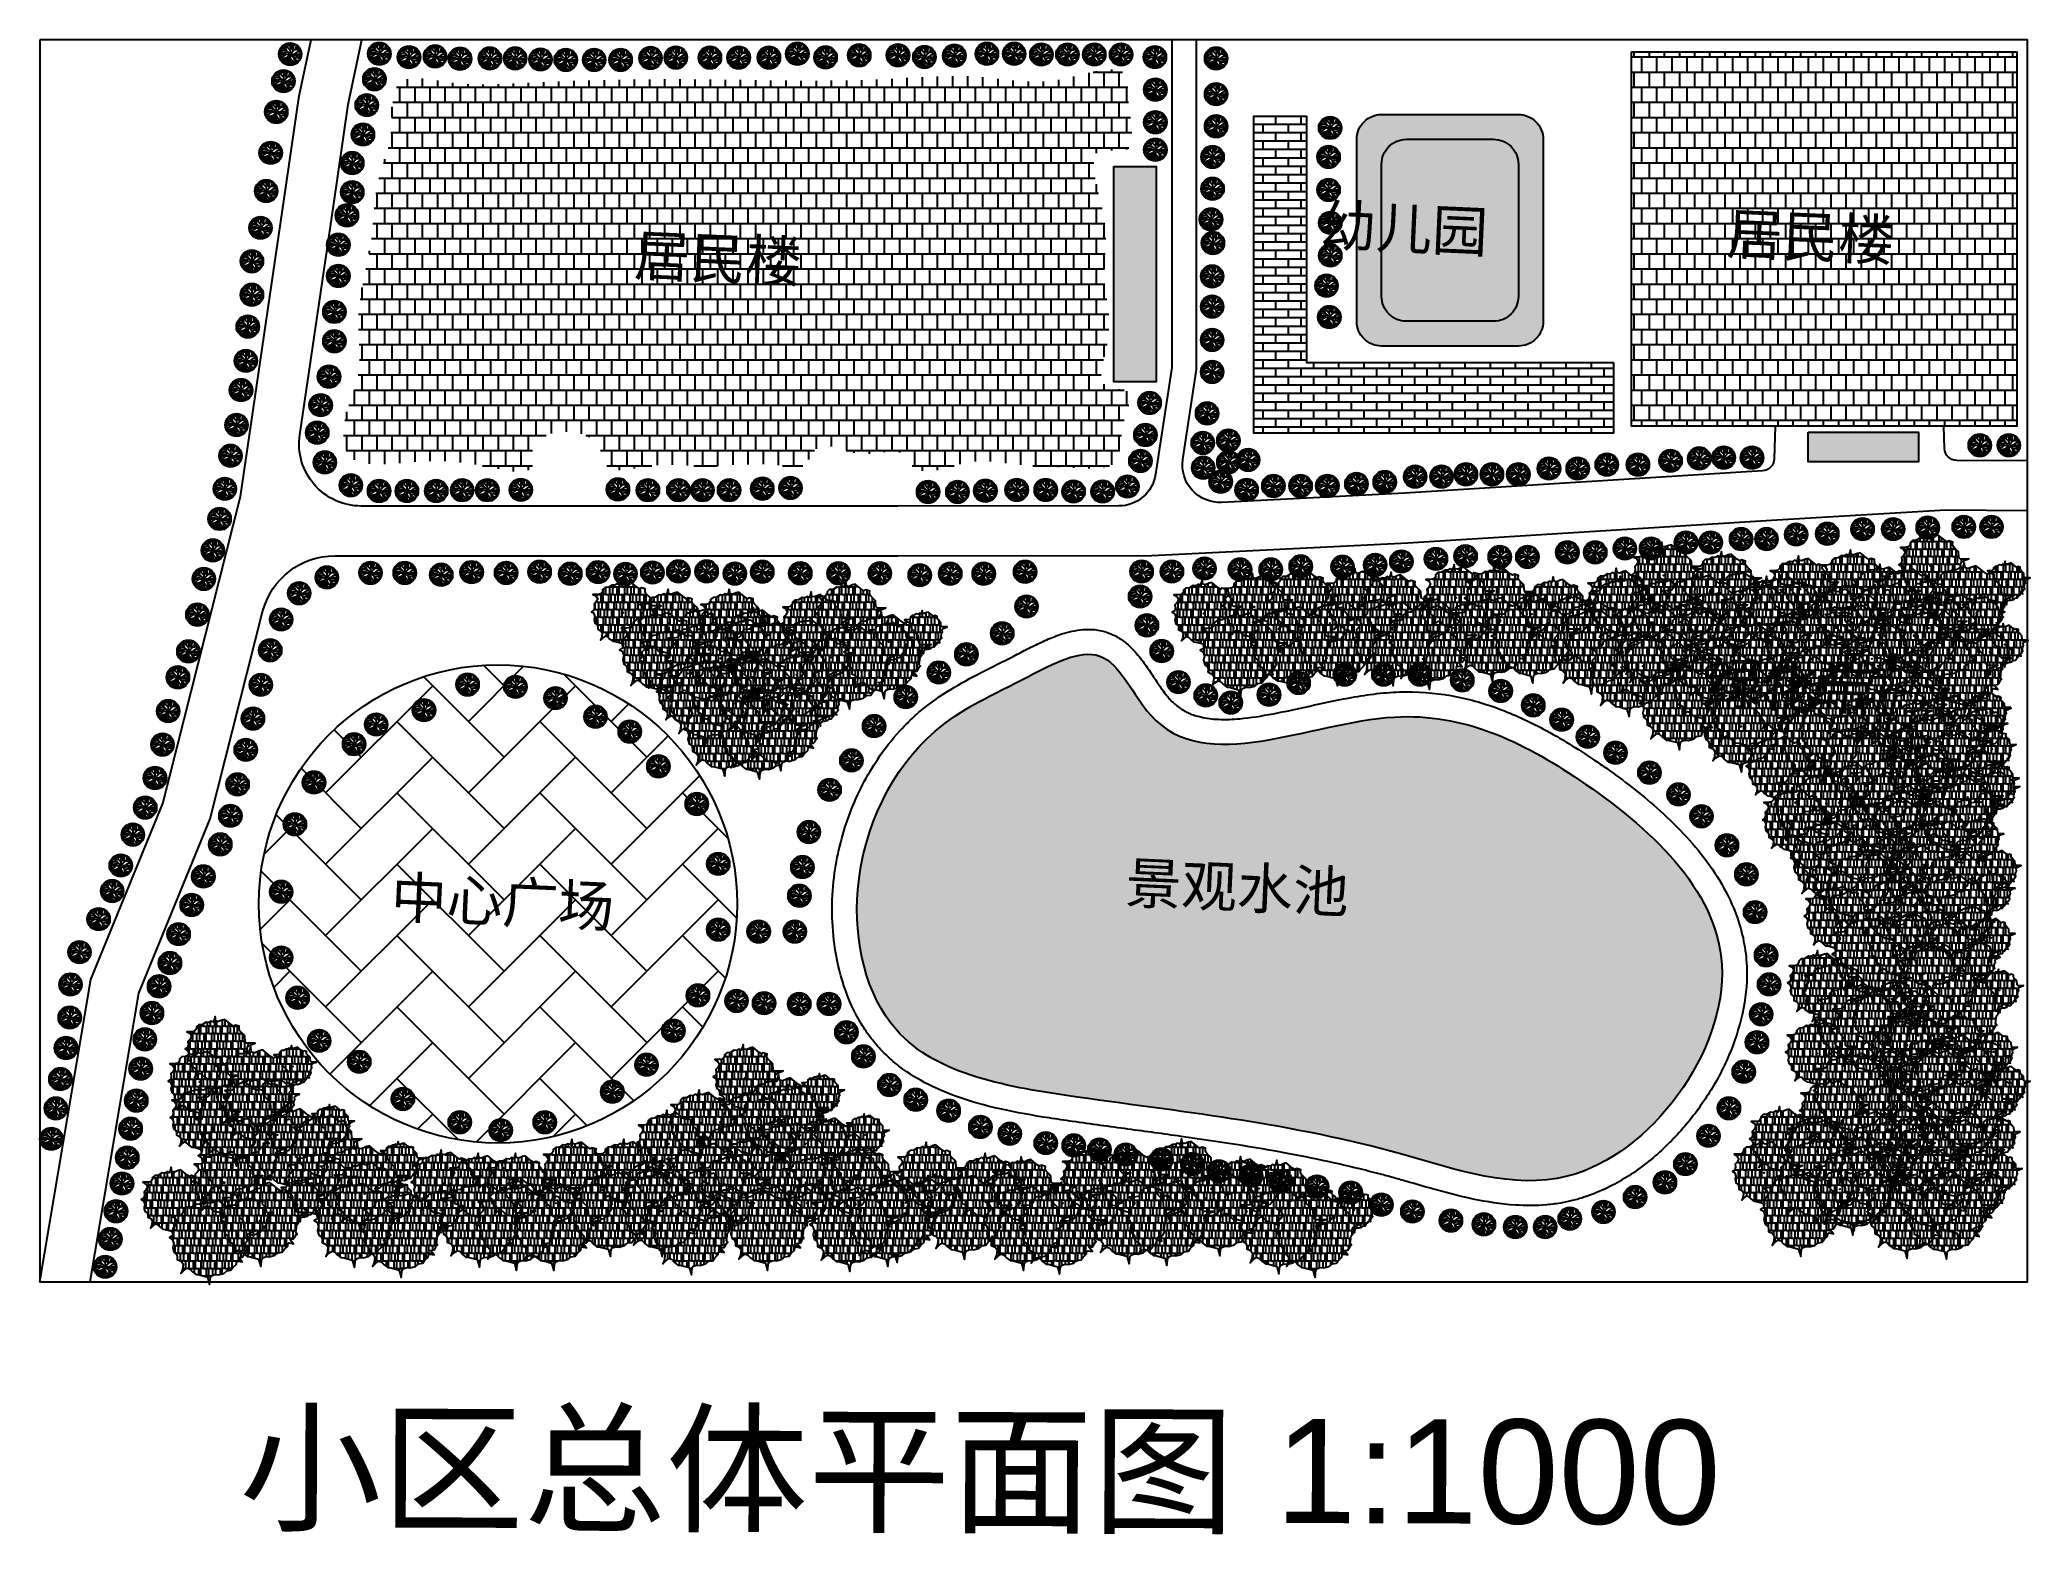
# Model space of a CAD drawing. Header units: millimetres. Extents: x 747 to 80860, y -7654 to 52504.
import ezdxf

# ---------------------------------------------------------------- set-up
doc = ezdxf.new("R2010")
doc.units = ezdxf.units.MM
for name, color, linetype in [('中心广场', 8, 'Continuous'), ('停车区域', 252, 'Continuous'), ('居民楼', 161, 'Continuous'), ('幼儿园', 191, 'Continuous'), ('文字标注', 51, 'Continuous'), ('景观湖', 131, 'Continuous'), ('树木', 80, 'Continuous'), ('道路', 150, 'Continuous')]:
    doc.layers.add(name, color=color, linetype=linetype)
doc.styles.get("Standard").update_dxf_attribs({"font": 'arial.ttf'})

# ---------------------------------------------------------------- blocks, each defined once
blk = doc.blocks.new('树 - 落叶树 (平面)')
for p, q in [((-59.7219, 2.8025), (-12.0106, 12.0565)), ((-32.2571, 20.6333), (-59.1937, 9.348)), ((-58.6656, 12.7336), (-35.9543, 7.5424)), ((-57.081, 17.9248), (-47.0458, 14.7649)), ((-56.0247, 20.859), (-20.8134, 20.859)), ((-54.7923, 24.4702), (-47.75, 21.0847)), ((-54.6162, -24.7335), (-20.2853, 0.0941)), ((-53.2078, 27.4044), (-40.1797, 20.859)), ((-49.8627, 32.8214), (-32.7853, 32.8214)), ((-45.8134, 38.2383), (-40.5318, 33.0471)), ((-43.8768, 36.4326), (-44.405, 40.2696)), ((42, 42), (-42, -42)), ((42, -42), (-42, 42)), ((-40.1797, 44.558), (-36.4825, 43.2038)), ((-37.0107, 47.0408), (-35.25, 35.5298)), ((-32.6092, 50.4264), (-23.2782, 23.5674)), ((-31.2008, 51.1035), (-0.2149, 20.1818)), ((-26.4472, 46.5894), (-26.2712, 53.8116)), ((-22.0458, 42.0753), (-16.5881, 57.6486)), ((-21.1656, 55.8436), (-0.0388, 45.0094)), ((-12.5388, 54.9406), (-7.9613, 59.4546)), ((-12.3627, 32.1443), (-12.5388, 58.7776)), ((-5.3205, 59.6806), (16.5105, 16.7963)), ((2.426, 54.9406), (-1.4472, 59.9056)), ((0, 59.9996), (0, -60)), ((0.4894, 48.6208), (3.6584, 59.6806)), ((18.2711, 35.5298), (5.419, 59.6806)), ((9.8203, 51.5549), (12.8133, 58.5516)), ((19.6795, 19.5047), (16.3344, 57.6486)), ((17.0387, 51.1035), (23.2006, 55.1666)), ((17.7429, 43.6552), (25.4894, 54.2636)), ((54.3626, 25.3731), (20.9119, 0.3198)), ((23.3767, 23.3417), (53.3063, 27.4044)), ((29.3626, -6.6771), (59.4682, 7.091)), ((31.6513, 50.8778), (30.2429, 30.5643)), ((31.1232, 42.5267), (35.8767, 48.1693)), ((36.2288, 25.1474), (48.9049, 35.0784)), ((37.1091, 37.1098), (46.6161, 37.5612)), ((38.5175, 13.4107), (58.2359, 13.6364)), ((-60, 0), (60, 0)), ((-59.7219, -4.8714), (-54.2641, -6.6771)), ((-45.2853, -0.1316), (-59.0177, -10.0627)), ((-58.4895, -12.3197), (-36.4825, -11.6426)), ((-57.081, -18.4138), (-45.2853, -17.9624)), ((-52.6797, -18.188), (-55.4966, -22.0251)), ((-53.2078, -27.442), (-16.7641, -16.6081)), ((-38.9472, -29.0219), (-51.4472, -30.6018)), ((-47.2219, -19.3166), (-50.2148, -26.3135)), ((-46.5177, -30.1504), (-49.5106, -33.536)), ((-32.4331, -32.4075), (-48.1021, -35.5674)), ((-43.7008, -34.6645), (-46.6937, -37.373)), ((-35.9543, -22.4765), (-44.0529, -40.5329)), ((-24.6867, -37.8244), (-38.7712, -45.7241)), ((-26.2712, -43.9185), (-34.7219, -48.6583)), ((-19.9331, -20.2194), (-28.5599, -52.721)), ((-14.6515, -36.2445), (-27.6797, -52.9467)), ((-14.6515, -47.3041), (-25.0388, -54.3009)), ((-21.5177, -45.4984), (-19.9331, -56.1065)), ((-14.8275, -15.0282), (-14.6515, -57.6865)), ((-14.6515, -32.1818), (-3.912, -59.4922)), ((-8.4895, -47.5298), (-11.4825, -58.5893)), ((-10.074, -10.0627), (-2.5036, -59.7178)), ((-6.3768, -52.721), (-9.3698, -58.815)), ((-6.2008, -36.2445), (17.919, -57.0094)), ((-0.0388, -19.0909), (25.8415, -53.8495)), ((8.4119, -53.1724), (3.8344, -59.4922)), ((5.9471, -46.6269), (10.5246, -58.5893)), ((9.2922, -9.1598), (59.6443, -2.8401)), ((18.6232, -18.6394), (26.7218, -53.3981)), ((18.7992, -18.6394), (57.3556, -17.2853)), ((22.8485, -36.4702), (35.3485, -48.4326)), ((24.7852, -44.8213), (23.0246, -54.978)), ((26.3697, -18.4138), (58.9401, -9.8369)), ((30.419, -30.1504), (32.3556, -50.0125)), ((31.4753, -31.279), (49.6091, -33.3103)), ((38.1654, -18.188), (52.426, -29.0219)), ((41.5105, -32.6332), (46.088, -38.0501)), ((45.9119, -24.0564), (55.595, -22.2508))]:
    blk.add_line(p, q)
blk.add_circle((0, 0), 60)
blk = doc.blocks.new('树丛或灌木丛 - (平面)')
for points in [[(-10.993, 56.487), (-9.228, 58.426), (-10.144, 63.512), (-8.923, 67.033), (-3.43, 69.772), (2.673, 72.119), (-2.82, 71.728), (-10.449, 71.728), (-13.195, 74.075), (-13.806, 83.073), (-16.857, 86.594), (-22.045, 92.071), (-22.961, 94.81), (-22.656, 98.722), (-28.759, 100.678), (-31.811, 99.113), (-35.472, 101.461), (-45.543, 109.676), (-49.815, 108.503), (-55.308, 106.155), (-59.58, 106.938), (-60.801, 113.98), (-63.242, 104.982), (-67.209, 106.938), (-70.872, 104.59), (-74.839, 104.982), (-80.637, 101.461), (-86.435, 101.069), (-90.402, 97.548), (-90.402, 94.419), (-93.454, 90.898), (-98.947, 90.115), (-105.66, 90.115), (-101.083, 87.768), (-98.031, 82.682), (-100.778, 77.596), (-103.829, 74.466), (-103.219, 69.772), (-104.134, 65.077), (-108.102, 62.73), (-104.439, 60.774), (-102.609, 55.297), (-103.829, 50.211), (-102.303, 44.342), (-98.947, 41.995), (-98.031, 38.865), (-98.031, 34.953), (-93.148, 32.606), (-90.707, 29.476), (-91.317, 22.434), (-93.454, 17.348), (-89.487, 21.26), (-85.519, 23.999), (-82.468, 23.216), (-78.806, 19.304), (-74.228, 15.783), (-69.956, 15.392), (-59.886, 12.653), (-58.254, 7.074)], [(59.448, 5.262), (60.936, 4.858), (62.652, -1.011), (63.415, 4.858), (64.178, 5.836), (66.848, 6.814), (69.709, 6.569), (73.905, 7.792), (76.385, 9.748), (79.627, 10.237), (81.153, 12.438), (84.014, 15.127), (84.205, 17.084), (85.158, 17.573), (88.591, 16.839), (85.73, 20.262), (88.591, 20.751), (89.545, 21.974), (90.689, 24.174), (91.452, 24.663), (90.499, 25.886), (91.261, 31.999), (92.596, 33.466), (92.024, 36.645), (92.787, 38.845), (96.22, 40.557), (100.035, 42.024), (96.602, 41.779), (91.834, 41.779), (90.117, 43.246), (89.736, 48.871), (87.828, 51.071), (84.586, 54.494), (84.014, 56.206), (84.205, 58.651), (80.39, 59.873), (78.483, 58.895), (76.194, 60.362), (69.9, 65.497), (67.23, 64.764), (63.797, 63.297), (61.126, 63.786), (60.364, 68.187), (58.838, 62.563), (56.358, 63.786), (54.07, 62.319), (51.59, 62.563), (47.966, 60.362), (44.343, 60.118), (41.863, 57.917), (41.863, 55.961), (39.956, 53.761), (36.523, 53.272), (32.327, 53.272), (35.187, 51.805), (36.641, 49.381)]]:
    blk.add_lwpolyline(points)
for points in [[(-4.577, 66.508), (-7.629, 55.261), (-12.588, 57.706), (-17.166, 54.772), (-22.125, 55.261), (-29.372, 50.86), (-36.62, 50.371), (-41.579, 45.969), (-41.579, 42.057), (-45.393, 37.656), (-52.259, 36.678), (-60.651, 36.678), (-54.93, 33.743), (-51.115, 27.386), (-54.548, 21.029), (-58.363, 17.116), (-57.6, 11.248), (-58.744, 5.38), (-63.703, 2.446), (-59.126, 0), (-56.837, -6.846), (-58.363, -13.203), (-56.455, -20.539), (-52.259, -23.473), (-51.115, -27.385), (-51.115, -32.275), (-45.012, -35.21), (-41.96, -39.122), (-42.723, -47.924), (-45.393, -54.282), (-40.434, -49.391), (-35.475, -45.968), (-31.661, -46.946), (-27.083, -51.837), (-21.362, -56.238), (-16.021, -56.727), (-3.433, -60.15), (0, -71.887), (1.526, -60.15), (3.052, -58.194), (8.392, -56.238), (14.114, -56.727), (22.506, -54.282), (27.465, -50.369), (33.949, -49.391), (37.001, -44.99), (42.723, -39.611), (43.104, -35.699), (45.012, -34.721), (51.878, -36.188), (46.156, -29.341), (51.878, -28.363), (53.785, -25.918), (56.074, -21.517), (57.6, -20.539), (55.692, -18.094), (57.218, -5.868), (59.888, -2.934), (58.744, 3.424), (60.27, 7.825), (67.136, 11.248), (74.765, 14.182), (67.899, 13.693), (58.363, 13.693), (54.93, 16.627), (54.167, 27.875), (50.352, 32.276), (43.867, 39.123), (42.723, 42.546), (43.104, 47.436), (35.475, 49.882), (31.661, 47.925), (27.083, 50.86), (14.495, 61.129), (9.155, 59.662), (2.289, 56.728), (-3.052, 57.706)], [(-58.055, 61.947), (-58.97, 60.774), (-57.139, 60.774)], [(62.08, 35.667), (61.508, 34.933), (62.652, 34.933)], [(-1.144, 1.468), (-2.289, 0), (0, 0)]]:
    blk.add_lwpolyline(points, close=True)
blk = doc.blocks.new('灌木')
at = {"layer": '树木'}
h = blk.add_hatch(dxfattribs=at)
h.set_pattern_fill('AR-RSHKE', color=256)
h.paths.add_polyline_path([(32238, 8047), (32141, 8158), (31976, 8332), (31947, 8419), (31957, 8543), (31763, 8606), (31666, 8556), (31550, 8630), (31230, 8891), (31095, 8854), (30920, 8779), (30784, 8804), (30746, 9028), (30668, 8742), (30542, 8804), (30426, 8730), (30300, 8742), (30116, 8630), (29932, 8618), (29806, 8506), (29806, 8407), (29709, 8295), (29535, 8270), (29321, 8270), (29467, 8196), (29564, 8034), (29476, 7873), (29380, 7773), (29399, 7624), (29370, 7475), (29244, 7401), (29360, 7339), (29418, 7165), (29380, 7003), (29428, 6817), (29535, 6742), (29564, 6643), (29564, 6519), (29719, 6444), (29796, 6345), (29777, 6121), (29709, 5960), (29835, 6084), (29961, 6171), (30058, 6146), (30174, 6022), (30319, 5910), (30455, 5898), (30775, 5811), (30862, 5513), (30901, 5811), (30939, 5860), (31075, 5910), (31220, 5898), (31434, 5960), (31560, 6059), (31724, 6084), (31802, 6196), (31947, 6332), (31957, 6432), (32005, 6457), (32180, 6419), (32034, 6593), (32180, 6618), (32228, 6680), (32286, 6792), (32325, 6817), (32277, 6879), (32315, 7189), (32383, 7264), (32354, 7425), (32393, 7537), (32567, 7624), (32761, 7699), (32587, 7686), (32344, 7686), (32257, 7761)])
h.paths.add_polyline_path([(30833, 7376), (30862, 7339), (30804, 7339)], flags=16)
h.paths.add_polyline_path([(30434, 9538), (30302, 9677), (30279, 9747), (30287, 9846), (30131, 9896), (30054, 9856), (29961, 9916), (29705, 10124), (29597, 10094), (29457, 10035), (29349, 10055), (29318, 10234), (29256, 10005), (29155, 10055), (29062, 9995), (28961, 10005), (28814, 9916), (28667, 9906), (28566, 9816), (28566, 9737), (28488, 9647), (28349, 9627), (28178, 9627), (28294, 9568), (28372, 9439), (28302, 9309), (28225, 9230), (28240, 9111), (28217, 8991), (28116, 8932), (28209, 8882), (28256, 8743), (28225, 8614), (28263, 8465), (28349, 8405), (28372, 8326), (28372, 8226), (28496, 8167), (28558, 8087), (28543, 7908), (28488, 7779), (28589, 7879), (28690, 7948), (28767, 7928), (28860, 7829), (28977, 7739), (29085, 7729), (29341, 7660), (29380, 7527), (29399, 7624), (29380, 7773), (29476, 7873), (29564, 8034), (29467, 8196), (29321, 8270), (29535, 8270), (29709, 8295), (29806, 8407), (29806, 8506), (29932, 8618), (30116, 8630), (30300, 8742), (30426, 8730), (30542, 8804), (30590, 8781), (30628, 8823), (30604, 8952), (30635, 9041), (30775, 9111), (30930, 9170), (30790, 9160), (30597, 9160), (30527, 9220), (30511, 9449)])
h.paths.add_polyline_path([(29387, 8912), (29411, 8882), (29364, 8882)], flags=16)
h.paths.add_polyline_path([(33151, 8437), (33141, 8580), (33093, 8636), (33010, 8723), (32996, 8766), (33001, 8828), (32904, 8859), (32855, 8834), (32797, 8872), (32637, 9002), (32570, 8984), (32482, 8946), (32415, 8959), (32395, 9070), (32356, 8928), (32293, 8959), (32235, 8921), (32172, 8928), (32080, 8872), (31988, 8866), (31925, 8810), (31925, 8760), (31877, 8704), (31790, 8692), (31683, 8692), (31756, 8654), (31790, 8597), (31957, 8543), (31947, 8419), (31976, 8332), (32141, 8158), (32238, 8047), (32257, 7761), (32344, 7686), (32587, 7686), (32761, 7699), (32567, 7624), (32393, 7537), (32370, 7473), (32410, 7462), (32453, 7313), (32475, 7481), (32560, 7512), (32633, 7505), (32739, 7536), (32802, 7586), (32884, 7599), (32923, 7654), (32996, 7723), (33001, 7772), (33025, 7785), (33112, 7766), (33040, 7853), (33112, 7866), (33136, 7897), (33177, 7975), (33161, 7996), (33180, 8151), (33214, 8189), (33199, 8269), (33219, 8325), (33306, 8369), (33403, 8406), (33316, 8400), (33195, 8400)])
h.paths.add_polyline_path([(32453, 8226), (32424, 8226), (32439, 8244)], flags=16)
at = {"layer": '树木', "xscale": 25.4, "yscale": 25.4, "zscale": 25.4}
blk.add_blockref('树丛或灌木丛 - (平面)', (30862, 7339), dxfattribs=at)

msp = doc.modelspace()

# ---------------------------------------------------------------- hatches: boundary and pattern name
at = {"layer": '中心广场'}
h = msp.add_hatch(dxfattribs=at)
h.set_pattern_fill('AR-HBONE', color=256, scale=20)
h.set_pattern_definition([(45, (-73962.1, -247936.8), (0, 2873.682), [6096, -2032]), (135, (-72525.3, -246500), (3e-13, 2873.682), [6096, -2032])])
h.paths.add_polyline_path([(9563, 17716, 1), (28814, 17716, 1)])
at = {"layer": '停车区域'}
h = msp.add_hatch(color=256, dxfattribs=at)
h.dxf.hatch_style = 1
h.paths.add_polyline_path([(45676, 47408), (43983, 47408), (43983, 38729), (45676, 38729)])
h = msp.add_hatch(color=256, dxfattribs=at)
h.dxf.hatch_style = 1
h.paths.add_polyline_path([(76362, 36709), (71927, 36709), (71927, 35517), (76362, 35517)])
at = {"layer": '居民楼'}
h = msp.add_hatch(dxfattribs=at)
h.set_pattern_fill('AR-B88', color=256, scale=3)
edge = h.paths.add_edge_path()
edge.add_spline(control_points=[(15263, 50792), (14832, 50440), (15082, 48612), (14154, 46703), (14211, 44181), (13358, 41636), (13808, 39164), (12971, 37491), (12857, 35255), (16098, 35551), (17701, 35633), (20804, 34841), (20278, 36834), (23322, 37030), (23430, 34869), (25534, 35539), (27726, 35205), (29715, 35566), (31591, 35190), (32059, 36631), (33787, 35412), (35360, 36224), (36120, 34746), (38022, 35729), (40127, 35361), (41967, 35294), (44418, 35164), (44119, 36898), (44992, 38513), (43079, 38387), (44110, 40860), (43373, 42882), (43953, 45146), (42564, 48448), (45082, 47714), (44474, 49755), (44636, 51795), (41393, 50508), (38541, 51209), (33415, 50742), (27282, 50985), (21275, 50856), (17648, 50605), (15647, 51105), (15263, 50792)], knot_values=[0, 0, 0, 0, 2197.265442, 3983.444131, 6643.408079, 9445.523542, 12006.445818, 13677.325222, 15242.308399, 17347.782199, 20913.092558, 22675.757671, 23275.899056, 25888.207705, 26802.351893, 28563.654211, 30564.619071, 33966.258434, 34767.641986, 35511.925021, 37479.390805, 39080.661239, 39649.359492, 41773.776382, 43735.12837, 46181.544269, 47839.803562, 49393.509305, 50723.491279, 51548.498825, 53308.917704, 55992.243413, 58272.784934, 61073.738274, 61875.12407, 64044.884461, 64888.887294, 67532.887134, 70535.40093, 74818.211821, 82261.797415, 89427.036918, 92148.642518, 94109.58862, 94109.58862, 94109.58862, 94109.58862], degree=3, periodic=0)
h = msp.add_hatch(dxfattribs=at)
h.set_pattern_fill('AR-B88', color=256, scale=3)
h.paths.add_polyline_path([(80322, 52025), (64806, 52025), (64806, 36946), (80322, 36946)])
at = {"layer": '幼儿园'}
h = msp.add_hatch(dxfattribs=at)
h.set_pattern_fill('AR-BRSTD', color=256, scale=5)
h.set_pattern_definition([(0, (-73962.14, -247936.8), (0, 338.709), []), (90, (-73962.14, -247936.8), (-508, 338.709), [338.709, -338.709])])
h.paths.add_polyline_path([(51729, 39510), (51729, 49431), (49610, 49431), (49610, 36667), (64082, 36667), (64082, 39510)])
at = {"layer": '幼儿园', "true_color": 0x991b1e}
h = msp.add_hatch(color=244, dxfattribs=at)
h.dxf.hatch_style = 1
h.paths.add_polyline_path([(61259, 48498, 0.414214), (60259, 49498), (54753, 49498, 0.414214), (53753, 48498), (53753, 41174, 0.414214), (54753, 40174), (60259, 40174, 0.414214), (61259, 41174)])
h.paths.add_polyline_path([(60259, 42174, -0.414214), (59259, 41174), (55753, 41174, -0.414214), (54753, 42174), (54753, 47498, -0.414214), (55753, 48498), (59259, 48498, -0.414214), (60259, 47498)], flags=16)
at = {"layer": '幼儿园'}
h = msp.add_hatch(color=3, dxfattribs=at)
h.dxf.hatch_style = 1
h.paths.add_polyline_path([(54753, 42174, 0.414214), (55753, 41174), (59259, 41174, 0.414214), (60259, 42174), (60259, 47498, 0.414214), (59259, 48498), (55753, 48498, 0.414214), (54753, 47498)])
at = {"layer": '景观湖'}
h = msp.add_hatch(dxfattribs=at)
h.set_pattern_fill('AR-SAND', color=256, scale=10)
edge = h.paths.add_edge_path()
edge.add_spline(control_points=[(40545, 26879), (39092, 26133), (35793, 24666), (32901, 18843), (34651, 11153), (44766, 9535), (53238, 8650), (63653, 4915), (71365, 15546), (63185, 22924), (55126, 26814), (46343, 22122), (43756, 28609), (41536, 27387), (40545, 26879)], knot_values=[0, 0, 0, 0, 43.641182, 114.621215, 173.1681, 250.834235, 382.935791, 450.63241, 556.013423, 649.940268, 728.600348, 826.792886, 858.117721, 887.901677, 887.901677, 887.901677, 887.901677], degree=3, periodic=0)

# ---------------------------------------------------------------- linework, layer by layer
msp.add_lwpolyline([(747, 52504), (747, 2504), (80747, 2504), (80747, 52504)], close=True)
at = {"layer": '中心广场'}
msp.add_circle((19188, 17716), 9625, dxfattribs=at)
at = {"layer": '停车区域'}
for points in [[(43983, 47408), (45676, 47408), (45676, 38729), (43983, 38729)], [(71927, 36709), (76362, 36709), (76362, 35517), (71927, 35517)]]:
    msp.add_lwpolyline(points, close=True, dxfattribs=at)
at = {"layer": '居民楼'}
msp.add_lwpolyline([(64806, 52025), (80322, 52025), (80322, 36946), (64806, 36946)], close=True, dxfattribs=at)
at = {"layer": '幼儿园'}
for points in [[(64082, 39510), (64082, 36667), (49610, 36667), (49610, 49431), (51729, 49431)], [(51729, 49431), (51729, 39510), (64082, 39510)]]:
    msp.add_lwpolyline(points, dxfattribs=at)
for points in [[(54753, 49498), (60259, 49498, -0.414214), (61259, 48498), (61259, 41174, -0.414214), (60259, 40174), (54753, 40174, -0.414214), (53753, 41174), (53753, 48498, -0.414214)], [(55753, 48498), (59259, 48498, -0.414214), (60259, 47498), (60259, 42174, -0.414214), (59259, 41174), (55753, 41174, -0.414214), (54753, 42174), (54753, 47498, -0.414214)]]:
    msp.add_lwpolyline(points, format="xyb", close=True, dxfattribs=at)
at = {"layer": '景观湖'}
for points, knots in [([(40088, 27768), (39647, 27542), (39217, 27330), (38376, 26899), (37964, 26681), (37159, 26202), (36766, 25941), (36206, 25498), (36028, 25345), (35684, 25023), (35519, 24855), (35039, 24330), (34744, 23952), (34027, 22885), (33652, 22155), (33065, 20612), (32855, 19798), (32674, 18488), (32640, 18007), (32637, 17044), (32668, 16563), (32810, 15518), (32936, 14957), (33293, 13880), (33525, 13364), (33936, 12685), (34067, 12492), (34290, 12201), (34375, 12098), (34640, 11797), (34828, 11610), (35223, 11265), (35431, 11106), (36019, 10704), (36415, 10486), (37235, 10110), (37659, 9952), (38523, 9679), (38963, 9564), (40060, 9316), (40721, 9202), (41690, 9052), (42005, 9007), (42696, 8908), (43071, 8856), (43812, 8754), (44180, 8704), (45270, 8555), (45984, 8458), (48169, 8150), (49606, 7931), (51631, 7550), (52223, 7430), (53171, 7219), (53526, 7137), (54175, 6977), (54470, 6902), (54930, 6779), (55096, 6734), (55429, 6641), (55596, 6593), (56105, 6447), (56450, 6347), (57333, 6099), (57878, 5955), (58991, 5721), (59559, 5631), (60557, 5567), (60982, 5567), (61615, 5624), (61820, 5651), (62181, 5716), (62336, 5750), (62647, 5830), (62801, 5875), (63259, 6028), (63557, 6152), (64371, 6548), (64869, 6863), (65810, 7584), (66251, 7991), (67067, 8874), (67441, 9351), (68108, 10355), (68401, 10882), (68891, 11969), (69088, 12529), (69365, 13664), (69446, 14240), (69458, 14988), (69455, 15161), (69433, 15507), (69416, 15678), (69344, 16186), (69270, 16517), (69033, 17309), (68845, 17760), (68394, 18623), (68132, 19035), (67551, 19822), (67233, 20198), (66557, 20918), (66199, 21262), (65180, 22163), (64492, 22690), (63634, 23294), (63468, 23408), (62970, 23743), (62636, 23960), (61960, 24374), (61618, 24571), (60687, 25069), (60087, 25347), (58846, 25806), (58204, 25987), (56873, 26222), (56184, 26276), (55301, 26247), (55127, 26237), (54782, 26208), (54609, 26190), (54093, 26125), (53750, 26070), (52889, 25910), (52372, 25797), (51364, 25574), (50871, 25465), (49925, 25284), (49473, 25213), (48751, 25149), (48466, 25139), (47937, 25161), (47694, 25192), (47308, 25282), (47155, 25332), (46869, 25456), (46736, 25531), (46481, 25711), (46359, 25817), (46211, 25977), (46183, 26009), (46124, 26079), (46094, 26116), (46002, 26234), (45939, 26322), (45777, 26554), (45676, 26707), (45465, 27026), (45354, 27192), (45114, 27527), (44984, 27696), (44736, 27972), (44627, 28082), (44383, 28290), (44248, 28389), (44029, 28514), (43959, 28550), (43842, 28601), (43797, 28619), (43659, 28669), (43567, 28696), (43382, 28736), (43290, 28751), (43040, 28775), (42884, 28774), (42583, 28750), (42438, 28727), (42157, 28666), (42020, 28628), (41677, 28518), (41475, 28439), (41083, 28268), (40892, 28177), (40524, 27993), (40345, 27901), (40145, 27798), (40117, 27783), (40088, 27768)], [0, 0, 0, 0, 13.514371, 13.514371, 27.028742, 27.028742, 40.543113, 40.543113, 47.018965, 47.018965, 53.494817, 53.494817, 66.446521, 66.446521, 88.004966, 88.004966, 109.563411, 109.563411, 121.790317, 121.790317, 134.017223, 134.017223, 148.70532, 148.70532, 163.393417, 163.393417, 169.494148, 169.494148, 172.985188, 172.985188, 179.967267, 179.967267, 186.949347, 186.949347, 199.140479, 199.140479, 211.33161, 211.33161, 223.522742, 223.522742, 241.531391, 241.531391, 250.349762, 250.349762, 261.110025, 261.110025, 271.870287, 271.870287, 293.390813, 293.390813, 338.698862, 338.698862, 357.487603, 357.487603, 368.67138, 368.67138, 377.90287, 377.90287, 383.065438, 383.065438, 388.228007, 388.228007, 398.553145, 398.553145, 414.238364, 414.238364, 429.923582, 429.923582, 441.277779, 441.277779, 446.691176, 446.691176, 450.795677, 450.795677, 454.900178, 454.900178, 463.10918, 463.10918, 477.868327, 477.868327, 492.627475, 492.627475, 507.386622, 507.386622, 522.14577, 522.14577, 536.904917, 536.904917, 551.664064, 551.664064, 556.121045, 556.121045, 560.578026, 560.578026, 569.491988, 569.491988, 582.508422, 582.508422, 595.524857, 595.524857, 608.541291, 608.541291, 621.557726, 621.557726, 644.235061, 644.235061, 649.670398, 649.670398, 660.541073, 660.541073, 671.411747, 671.411747, 689.740721, 689.740721, 708.069695, 708.069695, 726.398669, 726.398669, 730.822003, 730.822003, 735.245337, 735.245337, 744.092004, 744.092004, 757.680633, 757.680633, 771.269263, 771.269263, 784.857892, 784.857892, 794.585532, 794.585532, 804.313173, 804.313173, 811.554174, 811.554174, 818.795174, 818.795174, 826.036174, 826.036174, 827.777541, 827.777541, 829.518908, 829.518908, 833.001643, 833.001643, 838.194674, 838.194674, 843.387705, 843.387705, 848.580736, 848.580736, 852.105022, 852.105022, 855.629307, 855.629307, 857.173511, 857.173511, 858.097721, 858.097721, 859.946141, 859.946141, 861.79456, 861.79456, 865.057286, 865.057286, 868.320012, 868.320012, 871.582738, 871.582738, 876.730676, 876.730676, 881.878614, 881.878614, 887.026552, 887.026552, 887.901677, 887.901677, 887.901677, 887.901677]), ([(40545, 26879), (39092, 26133), (35793, 24666), (32901, 18843), (34651, 11153), (44766, 9535), (53238, 8650), (63653, 4915), (71365, 15546), (63185, 22924), (55126, 26814), (46343, 22122), (43756, 28609), (41536, 27387), (40545, 26879)], [0, 0, 0, 0, 4364.118208, 11462.121535, 17316.809969, 25083.423546, 38293.579085, 45063.240973, 55601.342314, 64994.026804, 72860.034783, 82679.288607, 85811.772072, 88790.167717, 88790.167717, 88790.167717, 88790.167717])]:
    msp.add_open_spline(points, degree=3, knots=knots, dxfattribs=at)
at = {"layer": '道路'}
msp.add_lwpolyline([(747, 2504), (2801, 14672), (5701, 21767), (8830, 34126), (10585, 46103), (11192, 50247), (11670, 52504)], dxfattribs=at)
for points in [[(46310, 52504), (46310, 51870), (46310, 48629), (46310, 45699), (46310, 42831), (46310, 39309), (45655, 35012, -0.370479), (44173, 33738), (35277, 33734), (26626, 33734), (13687, 33734, -0.4575), (11213, 36597), (12563, 45813), (13162, 49894), (13715, 52504)], [(70591, 36946), (70553, 35632, -0.387927), (70084, 35148), (55691, 34256), (48316, 33883, -0.474607), (46757, 35607), (47310, 39234), (47310, 42831), (47310, 45699), (47310, 48629), (47310, 51870), (47310, 52504)], [(80747, 35557), (77903, 35575, -0.404749), (77406, 36062), (77383, 36946)], [(2775, 2504), (4737, 14121), (7605, 21140), (9714, 29470, -0.343323), (12622, 31734), (26626, 31734), (35277, 31734), (45512, 31739), (55804, 32259), (70660, 33179), (77471, 33578), (80747, 33557)]]:
    msp.add_lwpolyline(points, format="xyb", dxfattribs=at)

# ---------------------------------------------------------------- block references
at = {"layer": '树木', "xscale": 7.619999999999999, "yscale": 7.619999999999999, "zscale": 7.619999999999999}
for p in [(10825, 51927), (14414, 51943), (15607, 51804), (16656, 51834), (17659, 51742), (18863, 51757), (19881, 51757), (20900, 51711), (21918, 51696), (23060, 51696), (24125, 51696), (25328, 51773), (26347, 51788), (27720, 51788), (28877, 51788), (30096, 51788), (31238, 51942), (32373, 51796), (33730, 51881), (35289, 51881), (36354, 51811), (37557, 51865), (38869, 51942), (39965, 51942), (41060, 51912), (42109, 51912), (43190, 51912), (44270, 51912), (45632, 51806), (48091, 51754), (10553, 50840), (14215, 50915), (45647, 50497), (48091, 50317), (10266, 49602), (13908, 49872), (13754, 48691), (45647, 49187), (48091, 49022), (52681, 48959), (10039, 47955), (45647, 48077), (47950, 47789), (52619, 47789), (13324, 47541), (9858, 46415), (13324, 46372), (47950, 46509), (52619, 46462), (13110, 45437), (47888, 45275), (9631, 44935), (52689, 45135), (12762, 44256), (47966, 44323), (52689, 43824), (9283, 43591), (12762, 42998), (47934, 42981), (9283, 42242), (52535, 42606), (12603, 41552), (47934, 41763), (52650, 41342), (9117, 40958), (47934, 40421), (12603, 40371), (9041, 39581), (12388, 38945), (47934, 39134), (8845, 38403), (12051, 37795), (45416, 37888), (47729, 37464), (8663, 36999), (11913, 36690), (45247, 36597), (8422, 35760), (47557, 36278), (48588, 36371), (67540, 35652), (68524, 35683), (69663, 35683), (78829, 36183), (80000, 36183), (12220, 35494), (45047, 35551), (47573, 35278), (48588, 35497), (49384, 35591), (56105, 34919), (57166, 34919), (58150, 35012), (59196, 35012), (60258, 35012), (61492, 35246), (62647, 35246), (63818, 35402), (65073, 35402), (66384, 35556), (8194, 34427), (13267, 34572), (14402, 34342), (15522, 34342), (16703, 34342), (17746, 34373), (18759, 34373), (20108, 34388), (24017, 34406), (25225, 34373), (26452, 34373), (27419, 34373), (28492, 34373), (29827, 34434), (30962, 34465), (36498, 34303), (37682, 34303), (38804, 34352), (40065, 34383), (41234, 34383), (42356, 34321), (43525, 34321), (44524, 34521), (48276, 34716), (49322, 34389), (50399, 34545), (51492, 34545), (52569, 34545), (53741, 34623), (54880, 34701), (7983, 33219), (69222, 32407), (70246, 32407), (71439, 32590), (72692, 32621), (74114, 32804), (75344, 32804), (76735, 32866), (78187, 32897), (79303, 32897), (7711, 31950), (56941, 31611), (58134, 31718), (59509, 31687), (60625, 31687), (62230, 31871), (63352, 31871), (64545, 32025), (65599, 32025), (67006, 32269), (67999, 32269), (7348, 30802), (12301, 30863), (14057, 31045), (15435, 31045), (16904, 30969), (18130, 31075), (19515, 31045), (20863, 31090), (22098, 31011), (23218, 31075), (24322, 31005), (25405, 31060), (26452, 31103), (27586, 31105), (28721, 31015), (29827, 31090), (31356, 31029), (32894, 31028), (34559, 31028), (36164, 30953), (37391, 31013), (38739, 31013), (40404, 31089), (45095, 31099), (46314, 31099), (47626, 31221), (49054, 31183), (50292, 31183), (51500, 31305), (53181, 31290), (54496, 31367), (55551, 31504), (11186, 30226), (45034, 30093), (7091, 29363), (40461, 29692), (10461, 29169), (39484, 28610), (45308, 28934), (6728, 27883), (10022, 27930), (38042, 27766), (45903, 27897), (6305, 26841), (36933, 27036), (53273, 26950), (54829, 26950), (56293, 26950), (9644, 26539), (17966, 26549), (19891, 26457), (21503, 26000), (35600, 26044), (46579, 26645), (47677, 26111), (50223, 26142), (51413, 26614), (58001, 26721), (59547, 26293), (5913, 25482), (9327, 25180), (16210, 25519), (23114, 25254), (48683, 25822), (60859, 25714), (14286, 24942), (24490, 24655), (34326, 24876), (62002, 25134), (63054, 24448), (5685, 24132), (9038, 23921), (13396, 24148), (64169, 23807), (5383, 22788), (25646, 23258), (33415, 23495), (65534, 23003), (8706, 22531), (11784, 22609), (32535, 22312), (66704, 22125), (4990, 21595), (8419, 21263), (27188, 21741), (67630, 21248), (4492, 20508), (11014, 20925), (31700, 20612), (8011, 20115), (68654, 20079), (4006, 19264), (7330, 18826), (28055, 19333), (31442, 19201), (69438, 18909), (3659, 18237), (10461, 18208), (31320, 18048), (6861, 17678), (69787, 17387), (3115, 17104), (6333, 16500), (28055, 16685), (29681, 16606), (31138, 16606), (2345, 15775), (70229, 15651), (5985, 15337), (10461, 15562), (1982, 14476), (5547, 14401), (27236, 14036), (70351, 14479), (5260, 13324), (11124, 13940), (28790, 13814), (29899, 13723), (31313, 13693), (32513, 13693), (70031, 13276), (1952, 13147), (26249, 12615), (33212, 12553), (1801, 11919), (4973, 12266), (11991, 12206), (33896, 11581), (69863, 12149), (4807, 11088), (13604, 11363), (25165, 11243), (69330, 10961), (1575, 10666), (23792, 10159), (34944, 10426), (1393, 9488), (4629, 9801), (15362, 9870), (36003, 9836), (37327, 9395), (68734, 9494), (4402, 8668), (17650, 8931), (19297, 8610), (21070, 8931), (38605, 8741), (39792, 8467), (67912, 8383), (1212, 8262), (41237, 8087), (42363, 7996), (43397, 7828), (44462, 7631), (4267, 7505), (45892, 7433), (47140, 7250), (48205, 6961), (49498, 6779), (66983, 7241), (4055, 6463), (50692, 6555), (52154, 6341), (53510, 6098), (66160, 6510), (3813, 5346), (54744, 5611), (55993, 5336), (63685, 5321), (64957, 5916), (57546, 4971), (58871, 4819), (60136, 4712), (61339, 4712), (62329, 5047), (3587, 4228), (3375, 3110)]:
    msp.add_blockref('树 - 落叶树 (平面)', p, dxfattribs=at)
at = {"layer": '树木'}
for p in [(36717, 22053), (47457, 22440), (28355, 21154), (29973, 21092), (39113, 21673), (42214, 21500), (44311, 21733), (45495, 21156), (46442, 21074), (-5170, 20551), (3866, 20466), (18212, 20529), (20235, 20789), (22112, 20987), (24363, 20987), (25816, 20838), (32347, 20651), (34882, 21003), (35041, 20674), (36659, 20612), (40935, 20680), (41472, 20733), (44119, 20448), (-3285, 20150), (-821, 20150), (148, 19417), (2471, 20043), (33855, 19749), (38661, 20122), (46801, 19633), (47382, 19931), (-3246, 18622), (-1228, 18709), (42043, 19354), (35886, 18403), (38661, 18296), (43025, 18606), (-2549, 17343), (-1150, 17231), (-288, 17566), (38376, 17515), (46657, 17227), (46686, 17190), (41594, 16986), (45973, 16325), (46563, 16579), (43451, 15817), (46889, 15724), (44352, 14717), (41313, 14327), (47016, 14376), (47038, 14035), (43264, 12873), (45952, 12954), (41966, 12177), (42857, 11432), (46401, 12140), (43350, 10886), (47098, 10860), (46855, 9950), (43649, 8295), (46034, 8597), (46855, 8124), (46247, 7168), (47187, 6026), (42980, 5603), (43600, 5208), (45586, 4198), (46952, 3540), (-21513, 2947), (42895, 2812), (46283, 2919), (46671, 3192), (-265, 1822), (47456, 2174), (-22201, 1655), (47146, 1665), (-22123, 190), (-19989, 574), (1531, 199), (43455, 473), (45749, 370), (-2033, 0), (0, 0), (47059, 137), (-17219, -915), (-3331, -820), (41449, -670), (42863, -1129), (42912, -955), (46107, -1071), (47136, -1341), (-7151, -1991), (-5063, -1983), (7107, -2108), (17386, -1967), (40761, -1986), (45041, -2064), (46633, -2090), (-21222, -2387), (-17452, -2431), (-15566, -2832), (-12420, -2412), (-10927, -2549), (-9426, -2549), (-3890, -2729), (-821, -2549), (2492, -2589), (4023, -2391), (4391, -2229), (9481, -2549), (10934, -2698), (13731, -2277), (15253, -2351), (19760, -2684), (21213, -2833), (-23283, -3114)]:
    msp.add_blockref('灌木', p, dxfattribs=at)

# ---------------------------------------------------------------- texts
at = {"layer": '文字标注'}
for s, height, rotation, p in [('幼儿园', 1647.5, 357.44057, (52261, 44241)), ('居民楼', 1647.5, 357.44057, (68617, 43900)), ('居民楼', 1647.5, 357.44057, (24645, 43030)), ('绿化带', 1647.5, 357.44057, (67770, 25803)), ('景观水池', 1647.5, 357.44057, (44419, 17766)), ('中心广场', 1647.5, 357.44057, (14848, 17182)), ('小区总体平面图 1:1000', 4196.19, 359.83496, (8775, -7082))]:
    msp.add_text(s, height=height, rotation=rotation, dxfattribs=at).set_placement(p)

doc.saveas('drawing.dxf')
